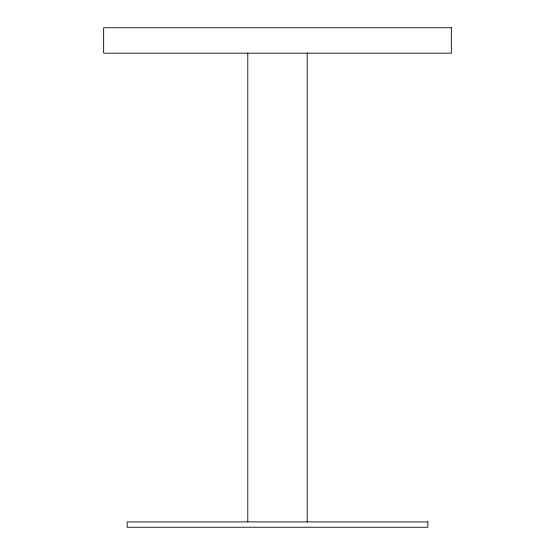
<?xml version="1.0" encoding="UTF-8"?>
<svg xmlns="http://www.w3.org/2000/svg" width="555" height="555" viewBox="0 0 555 555"><rect width="100%" height="100%" fill="white"/><g stroke="black" fill="none" stroke-linecap="round" stroke-linejoin="round"><path stroke-width="0.83" d="M307.213 53.162L307.213 521.901M247.787 53.162L247.787 521.901M451.354 27.75L103.646 27.75L103.646 53.162L451.354 53.162L451.354 27.75M427.849 521.901L127.15 521.901L127.15 527.25L427.849 527.25L427.849 521.901"/></g></svg>
